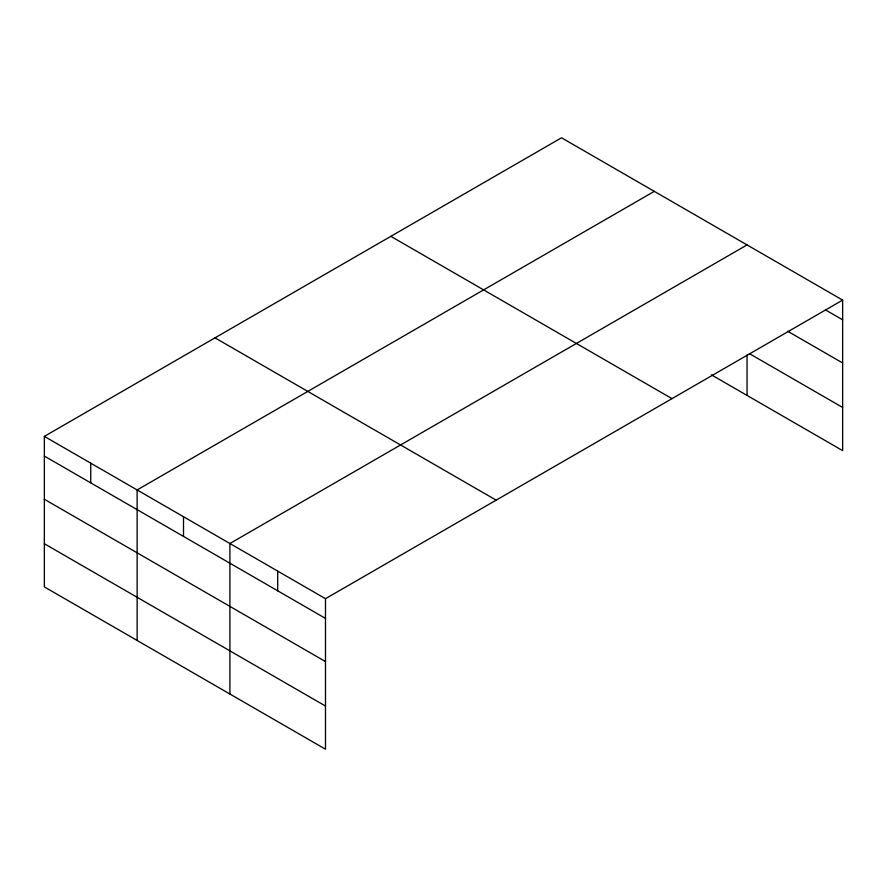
<?xml version="1.0" encoding="UTF-8"?>
<svg xmlns="http://www.w3.org/2000/svg" width="887" height="887" viewBox="0 0 887 887"><rect width="100%" height="100%" fill="white"/><g stroke="black" fill="none" stroke-linecap="round" stroke-linejoin="round"><path stroke-width="1.33" d="M711.385 374.835L842.65 450.618L842.65 300.105L561.515 137.795L44.35 436.382L44.35 586.895L325.485 749.205L325.485 598.692L44.35 436.382M654.284 191.359L137.13 489.946L137.13 640.458M747.065 244.923L229.899 543.509L229.899 694.022M325.485 598.692L842.65 300.105M825.919 310.162L842.65 319.819M787.689 331.25L842.65 362.983M749.448 353.647L842.65 407.455M390.845 236.33L671.991 398.64M215.009 337.847L496.155 500.157M44.35 456.084L325.485 618.405M44.35 499.259L325.485 661.569M44.35 543.731L325.485 706.041M747.065 354.966L747.065 395.436M277.698 571.095L277.698 590.809M183.509 516.722L183.509 536.435M90.74 463.158L90.74 482.872"/></g></svg>
